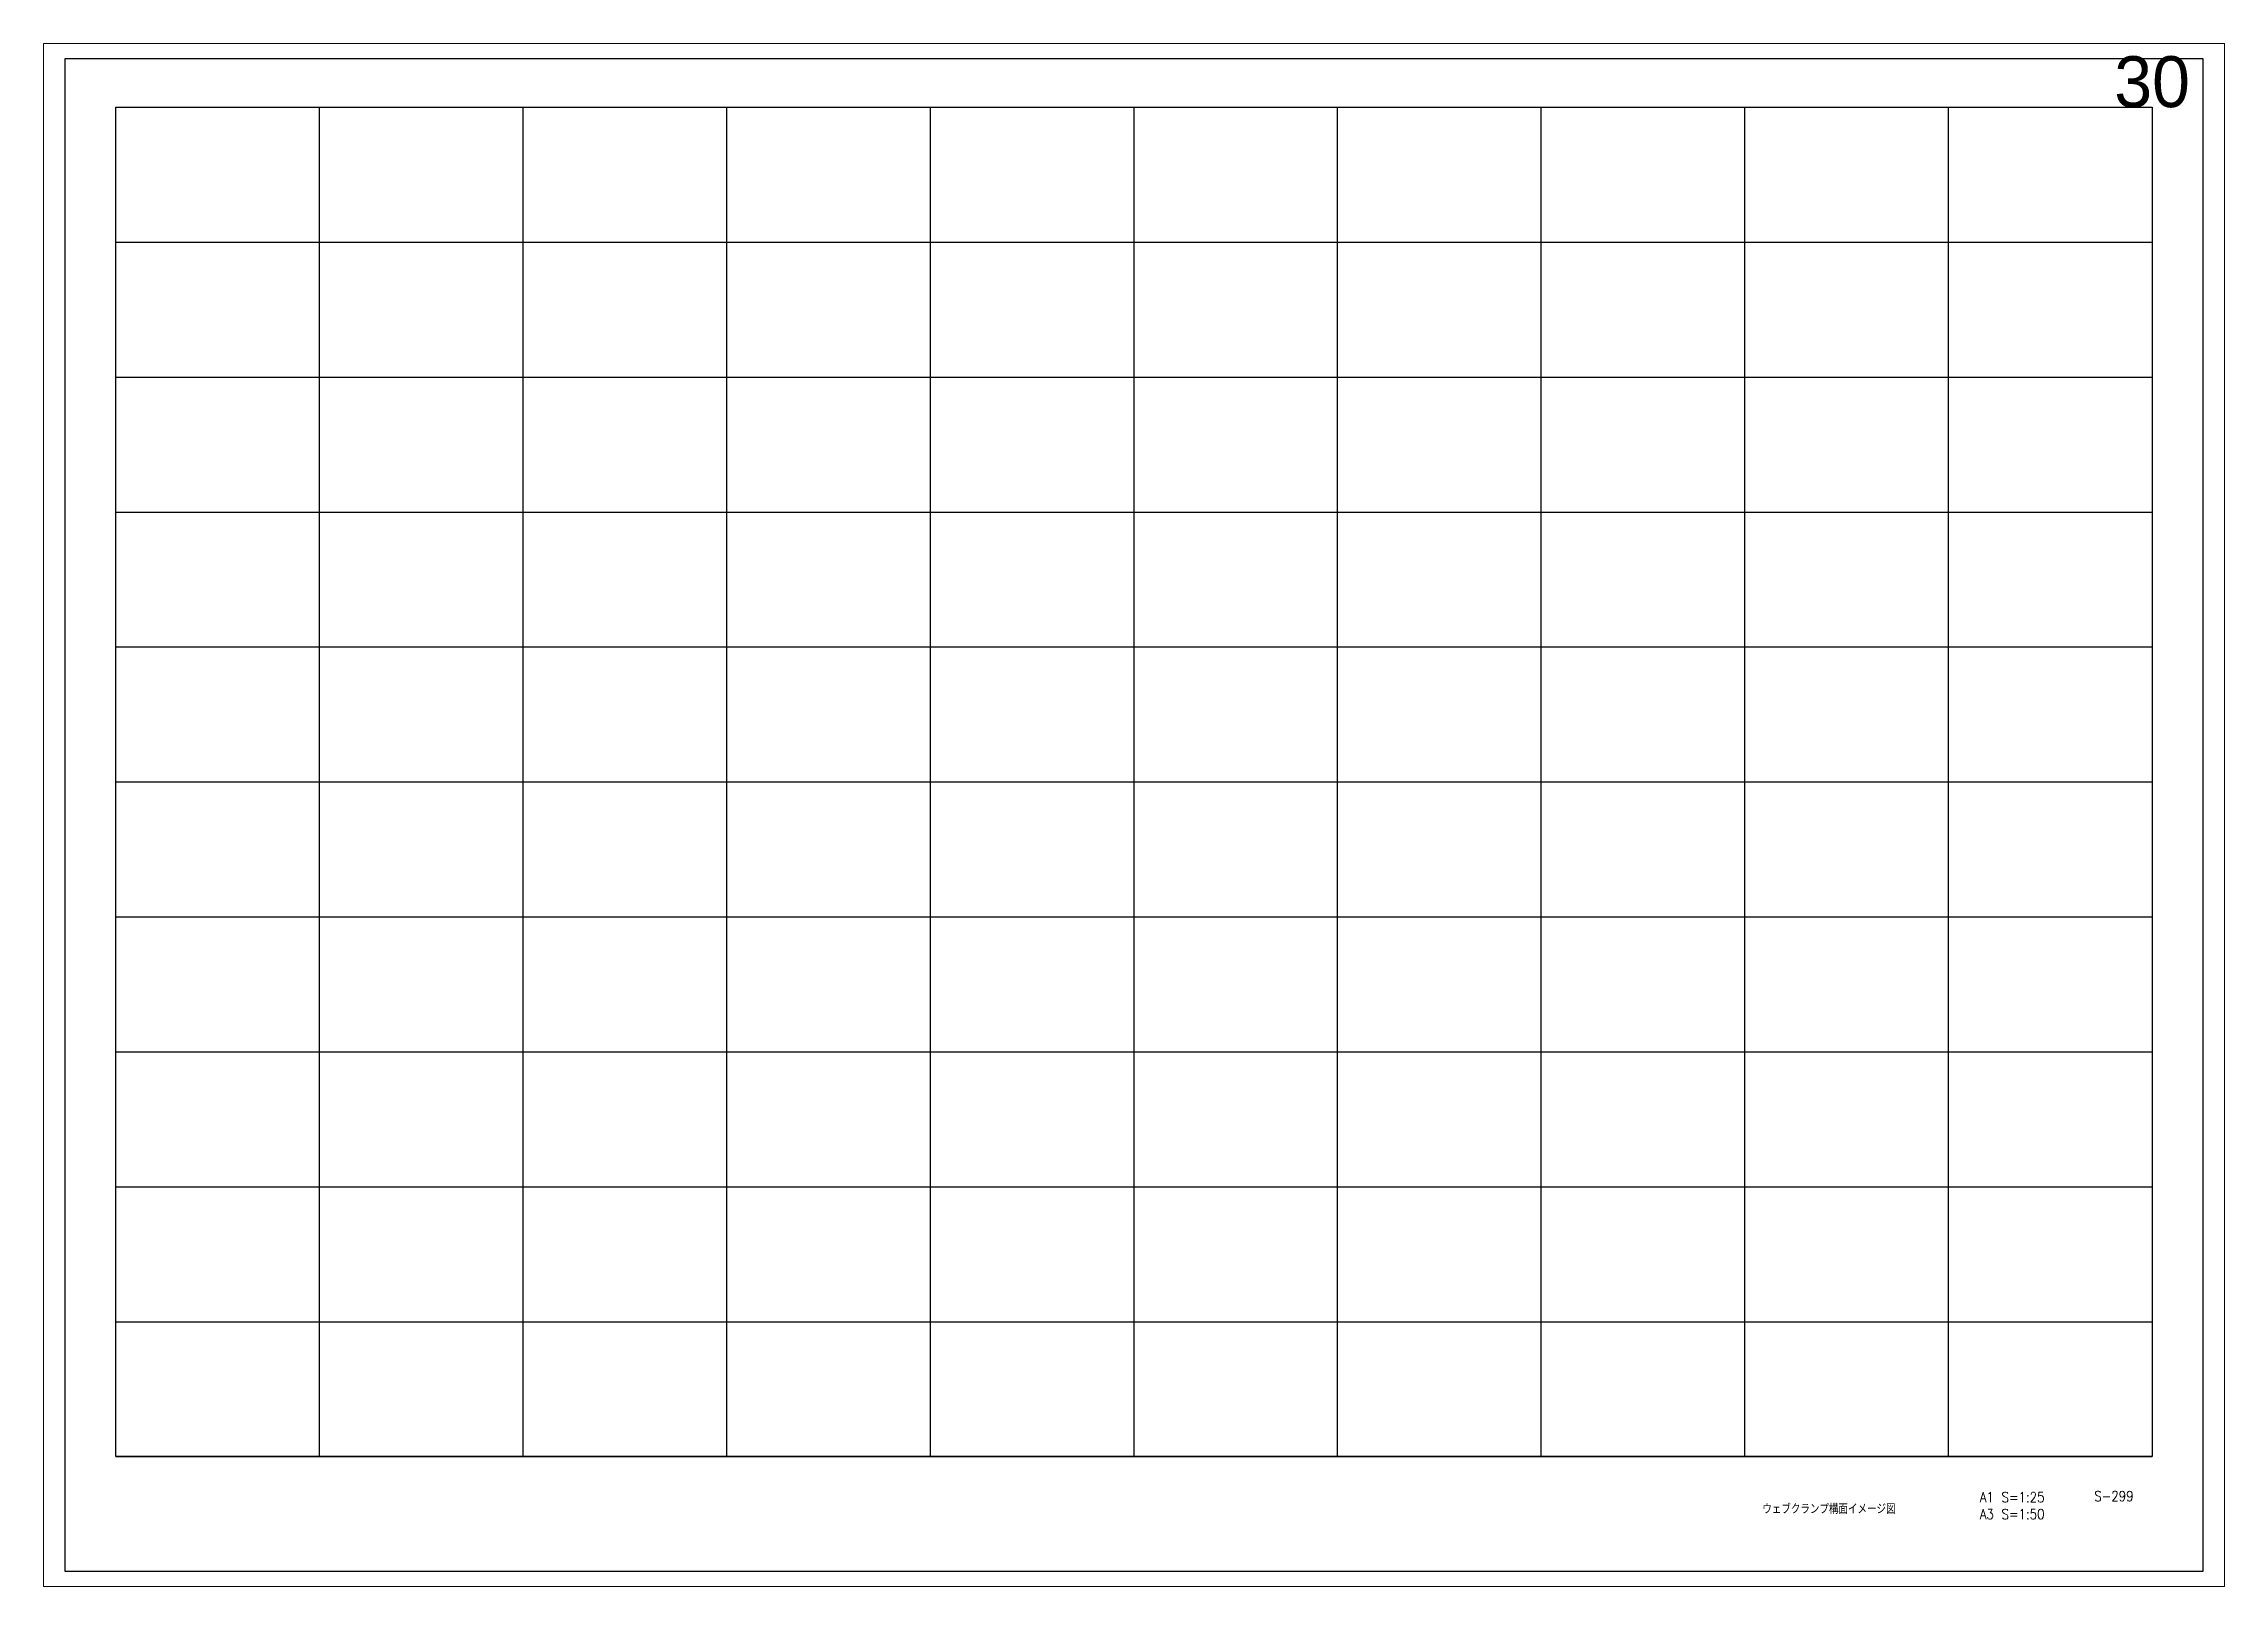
# Paper-space layout '40' of a CAD drawing. Extents: x -23 to 863, y -16 to 610.
# The model-space entities are those that its viewports show. They can reach past a viewport. Long polylines and large blocks are cut down to what shows.
import ezdxf
from ezdxf.enums import TextEntityAlignment as Align

# ---------------------------------------------------------------- set-up
doc = ezdxf.new("R2010")
doc.units = 0
doc.header["$MEASUREMENT"] = 0
doc.layers.get('Defpoints').update_dxf_attribs({"color": 251, "linetype": 'CONTINUOUS'})
doc.layers.add('99_レイアウト枠', color=251, linetype='CONTINUOUS', plot=False)
doc.layers.add('99_頁番号', color=6, linetype='CONTINUOUS')
doc.styles.add('DRACAD', font='txt', dxfattribs={"width": 0.85, "bigfont": 'extfont2'})
doc.styles.get("Standard").update_dxf_attribs({"font": 'Osaka.ttc'})

msp = doc.modelspace()

# ---------------------------------------------------------------- linework, layer by layer
at = {"layer": '99_レイアウト枠'}
for p, q in [((1086000, -2000700), (1086000, -1841700)), ((1110000, -2000700), (1110000, -1841700)), ((1134000, -2000700), (1134000, -1841700)), ((1158000, -2000700), (1158000, -1841700)), ((1182000, -2000700), (1182000, -1841700)), ((1206000, -2000700), (1206000, -1841700)), ((1230000, -2000700), (1230000, -1841700)), ((1254000, -2000700), (1254000, -1841700)), ((1278000, -2000700), (1278000, -1841700)), ((1302000, -2000700), (1302000, -1841700)), ((1086000, -1857600), (1326000, -1857600)), ((1086000, -1873500), (1326000, -1873500)), ((1086000, -1889400), (1326000, -1889400)), ((1086000, -1905300), (1326000, -1905300)), ((1086000, -1921200), (1326000, -1921200)), ((1086000, -1937100), (1326000, -1937100)), ((1086000, -1953000), (1326000, -1953000)), ((1086000, -1968900), (1326000, -1968900)), ((1086000, -1984800), (1326000, -1984800)), ((1086000, -2000700), (1326000, -2000700))]:
    msp.add_line(p, q, dxfattribs=at)
for points in [[(1080000, -2014200), (1332000, -2014200), (1332000, -1836000), (1080000, -1836000)], [(1086000, -1841700), (1326000, -1841700), (1326000, -2000700), (1086000, -2000700)]]:
    msp.add_lwpolyline(points, close=True, dxfattribs=at)

# ---------------------------------------------------------------- texts
msp.add_text('30', height=6000, dxfattribs=at).set_placement((1326000, -1841700), align=Align.CENTER)
at = {"layer": '99_頁番号', "char_height": 1200, "attachment_point": 5, "style": 'DRACAD'}
for s, insert in [('A1 S=1:25^JA3 S=1:50', (1309500, -2006473)), ('{S-299}', (1321500, -2005350)), ('{  ウェブクランプ構面イメージ図  }', (1287000, -2006850))]:
    msp.add_mtext(s, dxfattribs=dict(at, insert=insert))

psp = doc.layouts.new('40')

# ---------------------------------------------------------------- viewports
at = {"layer": 'Defpoints'}
psp.add_viewport(center=(420, 297), size=(885.46, 626.16), view_center_point=(1206000, -1925100), view_height=181768.8831, dxfattribs=at)

doc.saveas('drawing.dxf')
